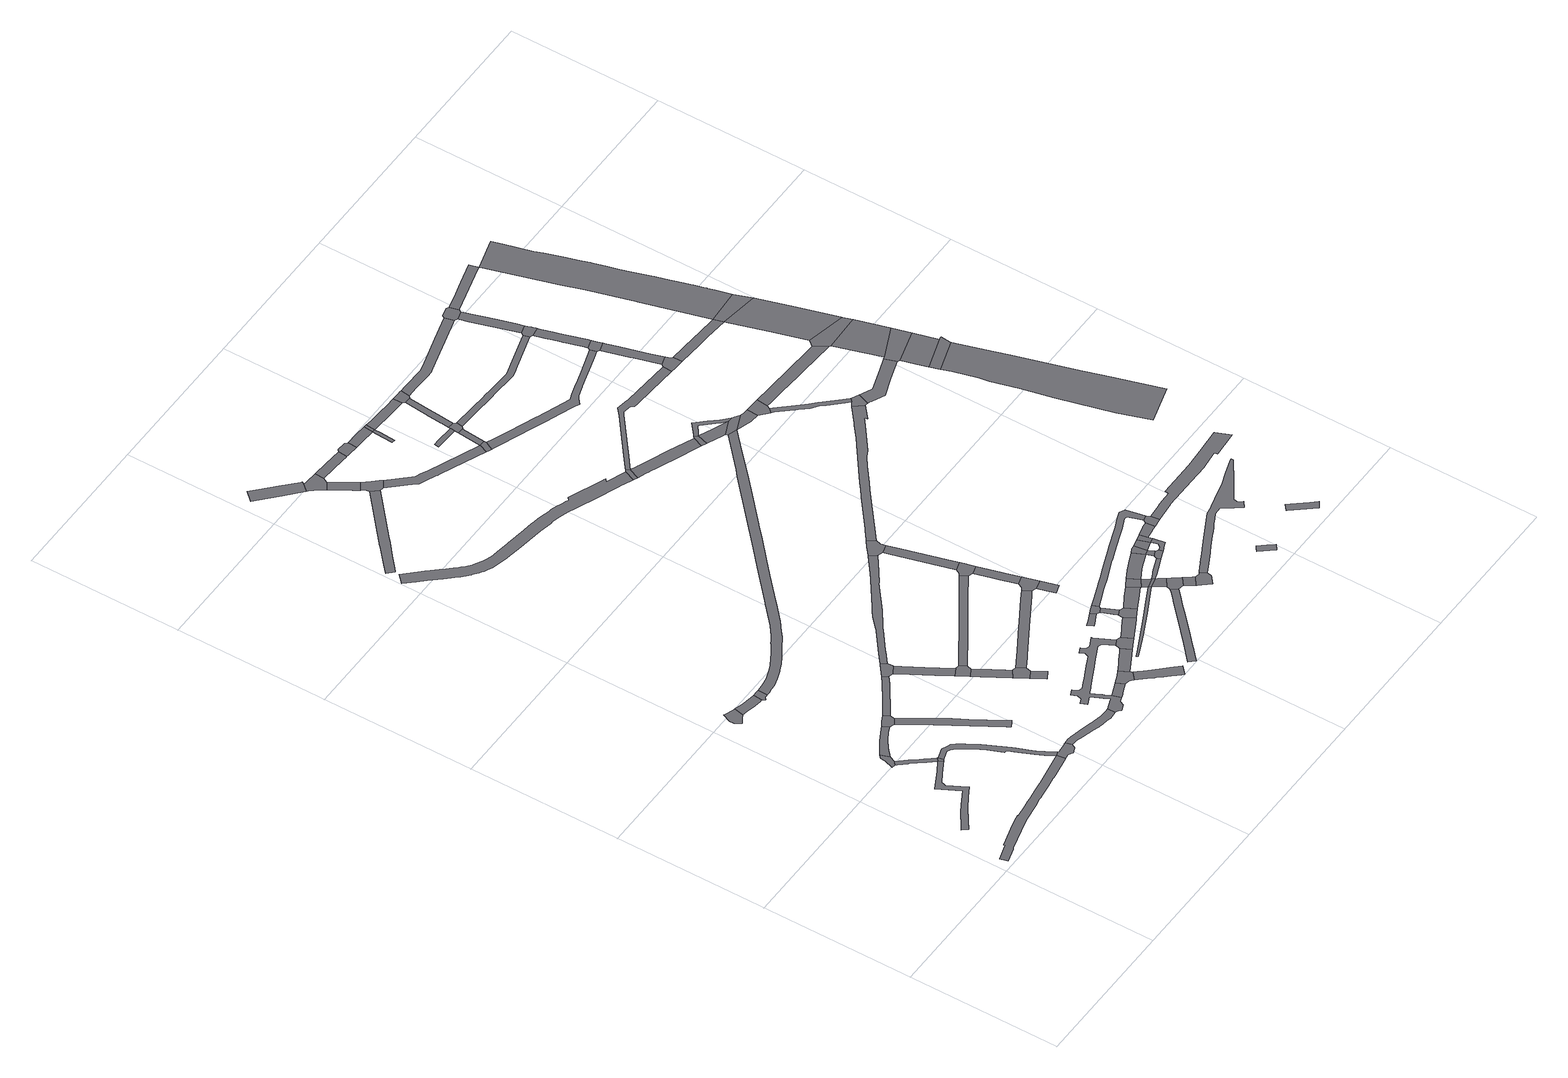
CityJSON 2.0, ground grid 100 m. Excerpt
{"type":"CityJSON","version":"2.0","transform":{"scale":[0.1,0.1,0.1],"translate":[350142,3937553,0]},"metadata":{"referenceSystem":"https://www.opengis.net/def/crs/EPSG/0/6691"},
"CityObjects":{
"road1":{"type":"Road","attributes":{"RoadStructureAttribute.sectionType":"1"},"geometry":[{"type":"MultiSurface","lod":"1","boundaries":[[[0,1,2,3,4,5,6,7,8,9,10,11,12,13,14,15,16,17,18,19,20,21,22,23,24,25,26]]]}]},
"road2":{"type":"Road","attributes":{"RoadStructureAttribute.sectionType":"1"},"geometry":[{"type":"MultiSurface","lod":"1","boundaries":[[[27,28,29,30,31,32,33,34,35,36,37,38,39,40,41,42,43,44,45,46,47,48,49,50,51,52,53,54,55,56,57,58,59,60,61]]]}]},
"road3":{"type":"Road","geometry":[{"type":"MultiSurface","lod":"1","boundaries":[[[62,63,64,65,66,67,68]]]}]},
"road4":{"type":"Road","attributes":{"RoadStructureAttribute.sectionType":"1"},"geometry":[{"type":"MultiSurface","lod":"1","boundaries":[[[69,70,71,72,73,74,75,76,66,65,77,78,79,80,81,26]]]}]},
"road5":{"type":"Road","geometry":[{"type":"MultiSurface","lod":"1","boundaries":[[[82,83,84,85,86,87,88,89,90]]]}]},
"road6":{"type":"Road","geometry":[{"type":"MultiSurface","lod":"1","boundaries":[[[69,26,25,91,92]]]}]},
"road7":{"type":"Road","attributes":{"RoadStructureAttribute.sectionType":"1"},"geometry":[{"type":"MultiSurface","lod":"1","boundaries":[[[67,93,94,95,96,97,98,99,100,101,68]]]}]},
"road8":{"type":"Road","attributes":{"RoadStructureAttribute.sectionType":"1"},"geometry":[{"type":"MultiSurface","lod":"1","boundaries":[[[102,103,85,84,104,105,106,107,108]]]}]},
"road9":{"type":"Road","attributes":{"RoadStructureAttribute.sectionType":"1"},"geometry":[{"type":"MultiSurface","lod":"1","boundaries":[[[109,110,111,112,113,114,115,116,117,118,119,120,121,92,91,122,123,124,125,126,127,128,129,130,131,132,133,134,135,136,43]]]}]},
"road10":{"type":"Road","geometry":[{"type":"MultiSurface","lod":"1","boundaries":[[[107,137,138,139,140,141,142,143,108]]]}]},
"road11":{"type":"Road","geometry":[{"type":"MultiSurface","lod":"1","boundaries":[[[144,145,146,98,97,147,148]]]}]},
"road12":{"type":"Road","geometry":[{"type":"MultiSurface","lod":"1","boundaries":[[[149,150,151,152,153,154,155,109,43,42,156,157,158,159,160]]]}]},
"road13":{"type":"Road","attributes":{"RoadStructureAttribute.sectionType":"1"},"geometry":[{"type":"MultiSurface","lod":"1","boundaries":[[[147,161,162,163,164,165,166,167,168,169,170,171,172,173,174,175,148]]]}]},
"road14":{"type":"Road","attributes":{"RoadStructureAttribute.sectionType":"1"},"geometry":[{"type":"MultiSurface","lod":"1","boundaries":[[[176,177,178,179,145,144,180,181,182,183,184]]]}]},
"road15":{"type":"Road","attributes":{"RoadStructureAttribute.sectionType":"1"},"geometry":[{"type":"MultiSurface","lod":"1","boundaries":[[[150,185,186,187,188,189,190,191,192,193,194,195,196,197,198,199,200,201,202,203,204,205,151]]]}]},
"road16":{"type":"Road","geometry":[{"type":"MultiSurface","lod":"1","boundaries":[[[183,206,207,208,209,210,211,184]]]}]},
"road17":{"type":"Road","attributes":{"RoadStructureAttribute.sectionType":"1"},"geometry":[{"type":"MultiSurface","lod":"1","boundaries":[[[206,212,213,214,215,216,217,218,207]]]}]},
"road18":{"type":"Road","geometry":[{"type":"MultiSurface","lod":"1","boundaries":[[[219,215,214,220,221,222]]]}]},
"road19":{"type":"Road","attributes":{"RoadStructureAttribute.sectionType":"1"},"geometry":[{"type":"MultiSurface","lod":"1","boundaries":[[[223,224,225,221,220,226,227,228]]]}]},
"road20":{"type":"Road","geometry":[{"type":"MultiSurface","lod":"1","boundaries":[[[227,229,230,231,232,228]]]}]},
"road21":{"type":"Road","attributes":{"RoadStructureAttribute.sectionType":"1"},"geometry":[{"type":"MultiSurface","lod":"1","boundaries":[[[233,234,230,229]]]}]},
"road22":{"type":"Road","attributes":{"RoadStructureAttribute.sectionType":"1"},"geometry":[{"type":"MultiSurface","lod":"1","boundaries":[[[235,236,237,238,239,240,241,242,243,244,245,246]]]}]},
"road23":{"type":"Road","geometry":[{"type":"MultiSurface","lod":"1","boundaries":[[[247,248,249,250,251,252,253,254,255]]]}]},
"road24":{"type":"Road","geometry":[{"type":"MultiSurface","lod":"1","boundaries":[[[256,257,258,259,251,250,260,261,262,263,264,265,266,267,268,269,270,271,272,273,274,275,276,277,278,279,280,281,282,283,284,285,286,287,288,289,290,291,292,293,294,295,296,297,298,299,300,301,302,303,304,305,306,307,308,309,310,311,312,196,195,313,314,315,316,317]]]}]},
"road25":{"type":"Road","geometry":[{"type":"MultiSurface","lod":"1","boundaries":[[[318,319,255,254,320,321,322,323,324,325,326]]]}]},
"road26":{"type":"Road","attributes":{"RoadStructureAttribute.sectionType":"1"},"geometry":[{"type":"MultiSurface","lod":"1","boundaries":[[[327,328,329,330,331,332,333,334,335,336,337]]]}]},
"road27":{"type":"Road","attributes":{"RoadStructureAttribute.sectionType":"1"},"geometry":[{"type":"MultiSurface","lod":"1","boundaries":[[[338,339,340,341,342,343,344,345,324,323,346,347,348,349,350,351,352,353,354,355,356]]]}]},
"road28":{"type":"Road","attributes":{"RoadStructureAttribute.sectionType":"1"},"geometry":[{"type":"MultiSurface","lod":"1","boundaries":[[[357,358,359,360,361,362,363,364,365,366,209,208,367,368,369,370,371,372,373,374,375,376,377,378]]]}]},
"road29":{"type":"Road","attributes":{"RoadStructureAttribute.sectionType":"1"},"geometry":[{"type":"MultiSurface","lod":"1","boundaries":[[[379,380,381,382,383,384,385,386,318,326]]]}]},
"road30":{"type":"Road","attributes":{"RoadStructureAttribute.sectionType":"1"},"geometry":[{"type":"MultiSurface","lod":"1","boundaries":[[[387,388,389,390,391,392,393,394,395,396,397,398,399,400,401,402,403,404,405,406,407,408,409,410,411,412,413,414,415,416,417,418,419,420,421,422,423,424,425,426,427,428,429,430,431,432,433,434,435,436,437,438,439,440,441,442,443,444,445,446,447,448,449,450,451,452,453,454,455,456,457,458,459,460,461,462,463,464,465,466,467,468,469,470,471,472,473]]]}]},
"road31":{"type":"Road","geometry":[{"type":"MultiSurface","lod":"1","boundaries":[[[474,475,476,477,327,337,478,479,480,481,482]]]}]},
"road32":{"type":"Road","attributes":{"RoadStructureAttribute.sectionType":"1"},"geometry":[{"type":"MultiSurface","lod":"1","boundaries":[[[483,484,485,486,487,488,489,490,491,492,493,494,495,496,497,498,499,500,501,502,503,219,222]]]}]},
"road33":{"type":"Road","attributes":{"RoadStructureAttribute.sectionType":"1"},"geometry":[{"type":"MultiSurface","lod":"1","boundaries":[[[504,505,506,507,508,509,510,474,482]]]}]},
"road34":{"type":"Road","attributes":{"RoadStructureAttribute.sectionType":"1"},"geometry":[{"type":"MultiSurface","lod":"1","boundaries":[[[511,512,513,514,515,516,232,231,517,518,519,520,521,522,523]]]}]},
"road35":{"type":"Road","geometry":[{"type":"MultiSurface","lod":"1","boundaries":[[[524,525,526,527,240,239,528,529,530,531,532,508,507]]]}]},
"road36":{"type":"Road","geometry":[{"type":"MultiSurface","lod":"1","boundaries":[[[380,533,534,280,279,535,381]]]}]},
"road37":{"type":"Road","attributes":{"RoadStructureAttribute.sectionType":"1"},"geometry":[{"type":"MultiSurface","lod":"1","boundaries":[[[536,537,538,539,540,541,542,543,544,545,546,547,548,549,550,551,552,553,554,555,556,557,558,559,560,561,562,142,141,563,564,565,566,567,568,569,570,571,572,573,574,575,576,577,578,579,580,581,582,583,584,585,586,587,588,589,590,591,592,593]]]}]},
"road38":{"type":"Road","attributes":{"RoadStructureAttribute.sectionType":"1"},"geometry":[{"type":"MultiSurface","lod":"1","boundaries":[[[475,594,595,596,597,598,599,476]]]}]},
"road39":{"type":"Road","attributes":{"RoadStructureAttribute.sectionType":"1"},"geometry":[{"type":"MultiSurface","lod":"1","boundaries":[[[600,601,602,603,604,605]]]}]},
"road40":{"type":"Road","attributes":{"RoadStructureAttribute.sectionType":"1"},"geometry":[{"type":"MultiSurface","lod":"1","boundaries":[[[606,607,608,609,534,533,610,611]]]}]},
"road41":{"type":"Road","attributes":{"RoadStructureAttribute.sectionType":"1"},"geometry":[{"type":"MultiSurface","lod":"1","boundaries":[[[612,613,614,615,616,617,618,619,620,621,622]]]}]},
"road42":{"type":"Road","geometry":[{"type":"MultiSurface","lod":"1","boundaries":[[[623,605,604,624,625,626,627,628]]]}]},
"road43":{"type":"Road","geometry":[{"type":"MultiSurface","lod":"1","boundaries":[[[629,630,631,632,633,634,635,636,597,596]]]}]},
"road44":{"type":"Road","attributes":{"RoadStructureAttribute.sectionType":"1"},"geometry":[{"type":"MultiSurface","lod":"1","boundaries":[[[637,638,639,640,641,642,643,644,645,646,647,648,649,650,651,652,653,529,528]]]}]},
"road45":{"type":"Road","attributes":{"RoadStructureAttribute.sectionType":"1"},"geometry":[{"type":"MultiSurface","lod":"1","boundaries":[[[654,655,625,624,656,657,658,659]]]}]},
"road46":{"type":"Road","attributes":{"RoadStructureAttribute.sectionType":"1"},"geometry":[{"type":"MultiSurface","lod":"1","boundaries":[[[660,661,662,663,664,665,666,667,668,669,670,671,672,673,674,675,676,677,678,679,680,681,682]]]}]},
"road47":{"type":"Road","geometry":[{"type":"MultiSurface","lod":"1","boundaries":[[[658,606,611,683,684,685,659]]]}]},
"road48":{"type":"Road","geometry":[{"type":"MultiSurface","lod":"1","boundaries":[[[522,686,687,688,689,690,523]]]}]},
"road49":{"type":"Road","geometry":[{"type":"MultiSurface","lod":"1","boundaries":[[[691,494,493,692,693,694,695,696,697]]]}]},
"road50":{"type":"Road","attributes":{"RoadStructureAttribute.sectionType":"1"},"geometry":[{"type":"MultiSurface","lod":"1","boundaries":[[[686,698,699,700,701,687]]]}]},
"road51":{"type":"Road","attributes":{"RoadStructureAttribute.sectionType":"1"},"geometry":[{"type":"MultiSurface","lod":"1","boundaries":[[[702,703,689,688,704,705,693,692]]]}]},
"road52":{"type":"Road","geometry":[{"type":"MultiSurface","lod":"1","boundaries":[[[706,707,378,377,708,709,710,711,712]]]}]},
"road53":{"type":"Road","attributes":{"RoadStructureAttribute.sectionType":"1"},"geometry":[{"type":"MultiSurface","lod":"1","boundaries":[[[713,714,634,633,715,716]]]}]},
"road54":{"type":"Road","attributes":{"RoadStructureAttribute.sectionType":"1"},"geometry":[{"type":"MultiSurface","lod":"1","boundaries":[[[696,717,718,709,708,719,720,697]]]}]},
"road55":{"type":"Road","attributes":{"RoadStructureAttribute.sectionType":"1"},"geometry":[{"type":"MultiSurface","lod":"1","boundaries":[[[683,721,722,723,724,725,726,684]]]}]},
"road56":{"type":"Road","attributes":{"RoadStructureAttribute.sectionType":"1"},"geometry":[{"type":"MultiSurface","lod":"1","boundaries":[[[727,728,729,730,731,716]]]}]},
"road57":{"type":"Road","geometry":[{"type":"MultiSurface","lod":"1","boundaries":[[[731,732,713,716]]]}]},
"road58":{"type":"Road","geometry":[{"type":"MultiSurface","lod":"1","boundaries":[[[733,734,647,646,735,736]]]}]},
"road59":{"type":"Road","attributes":{"RoadStructureAttribute.sectionType":"1"},"geometry":[{"type":"MultiSurface","lod":"1","boundaries":[[[737,738,739,740,741,742]]]}]},
"road60":{"type":"Road","geometry":[{"type":"MultiSurface","lod":"1","boundaries":[[[743,744,745,746,723,722]]]}]},
"road61":{"type":"Road","geometry":[{"type":"MultiSurface","lod":"1","boundaries":[[[747,424,423,748,749]]]}]},
"road62":{"type":"Road","attributes":{"RoadStructureAttribute.sectionType":"1"},"geometry":[{"type":"MultiSurface","lod":"1","boundaries":[[[750,751,744,743,612]]]}]},
"road63":{"type":"Road","attributes":{"RoadStructureAttribute.sectionType":"1"},"geometry":[{"type":"MultiSurface","lod":"1","boundaries":[[[734,752,753,754,647]]]}]},
"road64":{"type":"Road","geometry":[{"type":"MultiSurface","lod":"1","boundaries":[[[622,755,750,612]]]}]},
"road65":{"type":"Road","attributes":{"RoadStructureAttribute.sectionType":"1"},"geometry":[{"type":"MultiSurface","lod":"1","boundaries":[[[756,757,758,759,760,761,755,622]]]}]},
"road66":{"type":"Road","attributes":{"RoadStructureAttribute.sectionType":"1"},"geometry":[{"type":"MultiSurface","lod":"1","boundaries":[[[762,763,764,765,766,767,768,769,770,771,772,732,731]]]}]},
"road67":{"type":"Road","geometry":[{"type":"MultiSurface","lod":"1","boundaries":[[[758,670,669,773,774,775,776,759]]]}]},
"road68":{"type":"Road","geometry":[{"type":"MultiSurface","lod":"1","boundaries":[[[754,753,777,778,779,780,737,742]]]}]},
"road69":{"type":"Road","attributes":{"RoadStructureAttribute.sectionType":"1"},"geometry":[{"type":"MultiSurface","lod":"1","boundaries":[[[781,782,783,784,774,773,785]]]}]},
"road70":{"type":"Road","geometry":[{"type":"MultiSurface","lod":"1","boundaries":[[[786,787,788,789,781,785,790,791,792,793,794,795]]]}]},
"road71":{"type":"Road","attributes":{"RoadStructureAttribute.sectionType":"1"},"geometry":[{"type":"MultiSurface","lod":"1","boundaries":[[[796,797,798,799,800,801,802,803,804,805,806,780,779]]]}]},
"road72":{"type":"Road","attributes":{"RoadStructureAttribute.sectionType":"1"},"geometry":[{"type":"MultiSurface","lod":"1","boundaries":[[[807,808,809,810,750,755,811,812,813,814,815]]]}]},
"road73":{"type":"Road","attributes":{"RoadStructureAttribute.sectionType":"1"},"geometry":[{"type":"MultiSurface","lod":"1","boundaries":[[[816,817,818,819,820,821,822,823,824,825,826,827,745,744,828,829,830,819,831,832]]]}]},
"road74":{"type":"Road","attributes":{"RoadStructureAttribute.sectionType":"1"},"geometry":[{"type":"MultiSurface","lod":"1","boundaries":[[[833,834,835,836,837,838,839,840,841,842,843,844,845,846,847,848,628,627,849,850,851,852,853,854,855,856,857,858,859,860,861]]]}]},
"road75":{"type":"Road","attributes":{"RoadStructureAttribute.sectionType":"1"},"geometry":[{"type":"MultiSurface","lod":"1","boundaries":[[[748,862,863,864,865,866,867,868,869,870,871,872,873,874,875,876,877,749]]]}]},
"road76":{"type":"Road","geometry":[{"type":"MultiSurface","lod":"1","boundaries":[[[878,879,880,881,882,766,765,800,799,883,884]]]}]},
"road77":{"type":"Road","geometry":[{"type":"MultiSurface","lod":"1","boundaries":[[[885,886,820,819,818,887,888]]]}]},
"road78":{"type":"Road","geometry":[{"type":"MultiSurface","lod":"1","boundaries":[[[889,890,891,816,832,807,815]]]}]},
"road79":{"type":"Road","attributes":{"RoadStructureAttribute.sectionType":"1"},"geometry":[{"type":"MultiSurface","lod":"1","boundaries":[[[887,892,893,894,895,896,897,890,889,898,899,900,893,901,902,903,888]]]}]},
"road80":{"type":"Road","geometry":[{"type":"MultiSurface","lod":"1","boundaries":[[[904,901,893,900,905,906]]]}]},
"road81":{"type":"Road","geometry":[{"type":"MultiSurface","lod":"1","boundaries":[[[869,868,907,908,909]]]}]},
"road82":{"type":"Road","attributes":{"RoadStructureAttribute.sectionType":"1"},"geometry":[{"type":"MultiSurface","lod":"1","boundaries":[[[711,910,911,912,913,914,915,916,917,918,919,920,921,922,923,924,925,926,927,928,929,930,931,932,933,934,935,936,937,712]]]}]},
"road83":{"type":"Road","attributes":{"RoadStructureAttribute.sectionType":"1"},"geometry":[{"type":"MultiSurface","lod":"1","boundaries":[[[938,939,940,941,942,943,944,945,946,947,948,949,950,951,952,953,954,955,956,957,958,959,960,961,962,963,964,965,966,967,968,969,970,971,972,973,974,733,736]]]}]},
"road84":{"type":"Road","attributes":{"RoadStructureAttribute.sectionType":"1"},"geometry":[{"type":"MultiSurface","lod":"1","boundaries":[[[975,976,977,978,979,980,981,982,904,906]]]}]},
"road85":{"type":"Road","attributes":{"RoadStructureAttribute.sectionType":"1"},"geometry":[{"type":"MultiSurface","lod":"1","boundaries":[[[983,984,985,986,987,988,989,990,991,992,993,994,995,996,997,998,999,1000,1001,1002,1003,1004,1005,1006,1007,747,749]]]}]},
"road86":{"type":"Road","attributes":{"RoadStructureAttribute.sectionType":"1"},"geometry":[{"type":"MultiSurface","lod":"1","boundaries":[[[907,1008,1009,1010,1011,1012,1013,908]]]}]},
"road87":{"type":"Road","attributes":{"RoadStructureAttribute.sectionType":"1"},"geometry":[{"type":"MultiSurface","lod":"1","boundaries":[[[1014,1015,1016,1017,1018,1019,1020]]]}]},
"road88":{"type":"Road","attributes":{"RoadStructureAttribute.sectionType":"1"},"geometry":[{"type":"MultiSurface","lod":"1","boundaries":[[[1021,1022,1023,1024,1025,1026,1027,1028,1029,1030,1031,778,777,1032,1033,1034,1035,1036,1037,1038,1039,1040]]]}]},
"road89":{"type":"Road","geometry":[{"type":"MultiSurface","lod":"1","boundaries":[[[979,978,1041,1042,1043,833,861]]]}]},
"road90":{"type":"Road","attributes":{"RoadStructureAttribute.sectionType":"1"},"geometry":[{"type":"MultiSurface","lod":"1","boundaries":[[[908,1044,1045,1046,1047,1048,1049,1011,1050,1051,1052,1053,1054,1055,909]]]}]},
"road91":{"type":"Road","geometry":[{"type":"MultiSurface","lod":"1","boundaries":[[[592,1056,1057,1058,1050,1011,1010,593]]]}]},
"road92":{"type":"Road","attributes":{"RoadStructureAttribute.sectionType":"1"},"geometry":[{"type":"MultiSurface","lod":"1","boundaries":[[[883,1059,1060,1061,1062,1063,1064,1065,1066,1067,1068,1069,1070,1071,1072,1073,1074,1075,1076,1077,1078,1079,1080,884]]]}]},
"road93":{"type":"Road","attributes":{"RoadStructureAttribute.sectionType":"1"},"geometry":[{"type":"MultiSurface","lod":"1","boundaries":[[[592,1081,1082,1083,1084,1085,1056]]]}]},
"road94":{"type":"Road","attributes":{"RoadStructureAttribute.sectionType":"1"},"geometry":[{"type":"MultiSurface","lod":"1","boundaries":[[[1086,1087,1088,1089,1090,1091,1092,1093,1094,1095,1096,1097,1098,1099,1100,1101,1102,1103,1104,1105,1106,1107,1108,1109,1110,1111,1112,1113,1114,1115,1116,1117,1118,1119,1120,1121,1122,1123,1124,786,795]]]}]},
"road95":{"type":"Road","geometry":[{"type":"MultiSurface","lod":"1","boundaries":[[[1125,1126,1127,1128,1083,1082]]]}]},
"road96":{"type":"Road","attributes":{"RoadStructureAttribute.sectionType":"1"},"geometry":[{"type":"MultiSurface","lod":"1","boundaries":[[[1129,1130,1131,1132,1133,1134,1126,1125,1135,1136,1137,1138,1139,1140,1141,1142,1143,1144]]]}]},
"road97":{"type":"Road","attributes":{"RoadStructureAttribute.sectionType":"1"},"geometry":[{"type":"MultiSurface","lod":"1","boundaries":[[[1145,1146,1147,1148,1149,1150,1151,1152]]]}]},
"road98":{"type":"Road","geometry":[{"type":"MultiSurface","lod":"1","boundaries":[[[1153,1154,1155,1156,997,996,1157,1158]]]}]},
"road99":{"type":"Road","attributes":{"RoadStructureAttribute.sectionType":"1"},"geometry":[{"type":"MultiSurface","lod":"1","boundaries":[[[1159,1160,1161,1162,1163,1164,1165,1166,1167,1168,1042,1041,1169,1170,1171,1172,1173,1174,1175,1176,1177,1178,1179,1180]]]}]},
"road100":{"type":"Road","geometry":[{"type":"MultiSurface","lod":"1","boundaries":[[[1181,961,960,1182,1183,1184,1185]]]}]},
"road101":{"type":"Road","attributes":{"RoadStructureAttribute.sectionType":"1"},"geometry":[{"type":"MultiSurface","lod":"1","boundaries":[[[1186,1187,1188,1156,1155,1189,1190,1191,1192,1193,1183,1182]]]}]},
"road102":{"type":"Road","geometry":[{"type":"MultiSurface","lod":"1","boundaries":[[[1194,1195,1196,1197,1198,1199,1200,1201,1021,1040]]]}]},
"road103":{"type":"Road","attributes":{"RoadStructureAttribute.sectionType":"1"},"geometry":[{"type":"MultiSurface","lod":"1","boundaries":[[[1202,1203,1204,1205,1206,1207,1208,1195,1194,1209,1210,1211,1212,1213,1214,1215,1181,1185]]]}]},
"road104":{"type":"Road","geometry":[{"type":"MultiSurface","lod":"1","boundaries":[[[1143,924,923,1216,1217,1218,1219,1220,1221,1144]]]}]},
"road105":{"type":"Road","geometry":[{"type":"MultiSurface","lod":"1","boundaries":[[[1222,1223,1224,1073,1072,1225,1226,1227]]]}]},
"road106":{"type":"Road","attributes":{"RoadStructureAttribute.sectionType":"1"},"geometry":[{"type":"MultiSurface","lod":"1","boundaries":[[[1200,1228,1229,1226,1225,1230,1201]]]}]},
"road107":{"type":"Road","attributes":{"RoadStructureAttribute.sectionType":"1"},"geometry":[{"type":"MultiSurface","lod":"1","boundaries":[[[1231,1232,1233,1234,1128,1127,1235,1236,1237,1238,1239,1240]]]}]},
"road108":{"type":"Road","attributes":{"RoadStructureAttribute.sectionType":"1"},"geometry":[{"type":"MultiSurface","lod":"1","boundaries":[[[1241,1242,1243,1244,1245,1246,1247,1248,1249,1220,1219]]]}]},
"road109":{"type":"Road","attributes":{"RoadStructureAttribute.sectionType":"1"},"geometry":[{"type":"MultiSurface","lod":"1","boundaries":[[[1250,1251,1252,1253,1254,1255,1256,1153,1158]]]}]},
"road110":{"type":"Road","attributes":{"RoadStructureAttribute.sectionType":"1"},"geometry":[{"type":"MultiSurface","lod":"1","boundaries":[[[1257,1258,1259,1260,1261,1222,1227,1262,1263,1264,1265]]]}]},
"road111":{"type":"Road","attributes":{"function":"2","RoadStructureAttribute.sectionType":"1"},"geometry":[{"type":"MultiSurface","lod":"1","boundaries":[[[1266,1267,1268,1269,1270,1271]]]}]},
"road112":{"type":"Road","geometry":[{"type":"MultiSurface","lod":"1","boundaries":[[[1266,1271,1272,1273,1231,1240]]]}]},
"road113":{"type":"Road","attributes":{"function":"2","RoadStructureAttribute.sectionType":"1"},"geometry":[{"type":"MultiSurface","lod":"1","boundaries":[[[1274,1275,1276,1277,1278,1279,1280,1281,1282,1283,1284,1285,1286,1287,1288,1289,1290,1291,1292]]]}]},
"road114":{"type":"Road","attributes":{"function":"2","RoadStructureAttribute.sectionType":"1"},"geometry":[{"type":"MultiSurface","lod":"1","boundaries":[[[1293,1294,1295,1296,1297]]]}]},
"road115":{"type":"Road","geometry":[{"type":"MultiSurface","lod":"1","boundaries":[[[1296,1270,1269,1247,1246,1297]]]}]},
"road116":{"type":"Road","geometry":[{"type":"MultiSurface","lod":"1","boundaries":[[[1282,1281,1298,1299,1295,1294]]]}]},
"road117":{"type":"Road","attributes":{"function":"2","RoadStructureAttribute.sectionType":"1"},"geometry":[{"type":"MultiSurface","lod":"1","boundaries":[[[1253,1300,1273,1272,1301,1302,1303]]]}]},
"road118":{"type":"Road","geometry":[{"type":"MultiSurface","lod":"1","boundaries":[[[1254,1253,1303,1304]]]}]},
"road119":{"type":"Road","attributes":{"function":"2","RoadStructureAttribute.sectionType":"1"},"geometry":[{"type":"MultiSurface","lod":"1","boundaries":[[[1305,1306,1307,1308,1309,1254,1304,1310,1311,1312,1313,1314,1315,1316,1317,1318,1319,1320,1321,1322,1323,1324,1325,1326,1327,1328,1329,1330,1331,1332,1333,1265]]]}]}
},
"vertices":[
[447,764,0],[324,699,0],[329,689,0],[342,665,0],[398,559,0],[301,504,0],[251,476,0],[154,409,0],[136,397,0],[161,361,0],[172,369,0],[208,394,0],[234,413,0],[290,454,0],[317,470,0],[352,491,0],[373,503,0],[405,522,0],[443,544,0],[419,590,0],[380,666,0],[385,683,0],[389,694,0],[447,728,0],[507,762,0],[535,777,0],[513,804,0],
[79,37,0],[170,65,0],[181,69,0],[315,105,0],[402,126,0],[528,145,0],[556,149,0],[580,153,0],[596,155,0],[615,157,0],[695,167,0],[760,179,0],[767,180,0],[768,180,0],[795,184,0],[935,207,0],[926,261,0],[693,223,0],[688,222,0],[650,217,0],[622,213,0],[567,205,0],[530,200,0],[509,197,0],[490,194,0],[407,183,0],[406,188,0],[372,183,0],[318,169,0],[295,163,0],[168,127,0],[171,119,0],[170,119,0],[144,111,0],[64,86,0],
[357,1089,0],[352,1055,0],[333,995,0],[354,992,0],[377,1011,0],[396,1051,0],[377,1110,0],
[535,821,0],[495,870,0],[488,880,0],[472,900,0],[441,937,0],[438,941,0],[432,948,0],[379,1010,0],[363,982,0],[406,935,0],[410,931,0],[469,860,0],[474,853,0],
[155,1902,0],[182,1922,0],[209,1936,0],[226,2001,0],[216,2003,0],[160,2022,0],[151,2026,0],[126,1971,0],[126,1941,0],
[545,785,0],[538,817,0],
[406,1061,0],[449,1101,0],[497,1133,0],[552,1166,0],[591,1183,0],[569,1224,0],[550,1214,0],[464,1166,0],[445,1155,0],
[330,1974,0],[279,1986,0],[249,1931,0],[294,1920,0],[353,1910,0],[368,1909,0],[375,1969,0],
[950,275,0],[913,336,0],[889,380,0],[886,385,0],[845,490,0],[837,510,0],[775,643,0],[762,673,0],[716,750,0],[688,793,0],[666,814,0],[642,825,0],[609,840,0],[606,804,0],[629,793,0],[656,767,0],[679,730,0],[728,653,0],[730,648,0],[743,618,0],[783,523,0],[784,523,0],[798,524,0],[810,498,0],[817,481,0],[862,371,0],[889,320,0],[925,263,0],
[382,1892,0],[400,1906,0],[405,1905,0],[408,1905,0],[419,1905,0],[419,1968,0],[402,1969,0],
[666,1229,0],[645,1266,0],[599,1241,0],[620,1172,0],[662,1199,0],
[1032,208,0],[1046,234,0],[1035,275,0],[1025,274,0],[1019,273,0],[978,268,0],[956,265,0],[944,208,0],[962,211,0],[983,201,0],[984,201,0],[995,194,0],
[744,981,0],[959,625,0],[973,602,0],[1002,620,0],[1015,628,0],[942,750,0],[887,840,0],[864,879,0],[863,881,0],[847,907,0],[842,923,0],[776,1024,0],[760,1049,0],[742,1076,0],[737,1083,0],
[857,1409,0],[839,1395,0],[766,1346,0],[665,1278,0],[691,1243,0],[867,1362,0],[875,1368,0],[922,1406,0],[897,1439,0],
[1058,234,0],[1069,233,0],[1087,232,0],[1129,219,0],[1209,196,0],[1248,184,0],[1252,183,0],[1281,177,0],[1314,170,0],[1340,165,0],[1394,168,0],[1391,220,0],[1371,218,0],[1349,219,0],[1326,219,0],[1272,233,0],[1248,239,0],[1185,255,0],[1105,272,0],[1096,274,0],[1066,278,0],
[952,1399,0],[1004,1429,0],[1002,1470,0],[978,1501,0],[942,1473,0],[925,1460,0],
[966,1374,0],[1075,1188,0],[1132,1092,0],[1184,1122,0],[1137,1201,0],[1127,1218,0],[1028,1389,0],
[1210,1118,0],[1177,1016,0],[1228,1047,0],[1237,1076,0],
[1328,878,0],[1288,946,0],[1259,994,0],[1208,964,0],[1300,809,0],[1350,842,0],
[1349,725,0],[1401,755,0],[1407,785,0],[1376,836,0],
[1401,637,0],[1453,668,0],
[90,4233,0],[163,4297,0],[243,4366,0],[281,4399,0],[557,4639,0],[518,4686,0],[192,4401,0],[184,4394,0],[80,4302,0],[39,4266,0],[27,4254,0],[69,4215,0],
[1570,289,0],[1544,277,0],[1503,260,0],[1494,257,0],[1513,203,0],[1521,206,0],[1560,222,0],[1611,243,0],[1588,296,0],
[1479,192,0],[1486,194,0],[1488,194,0],[1505,200,0],[1493,259,0],[1489,269,0],[1487,273,0],[1475,297,0],[1470,308,0],[1468,313,0],[1464,322,0],[1440,373,0],[1444,375,0],[1479,393,0],[1488,397,0],[1490,398,0],[1572,438,0],[1627,465,0],[1658,481,0],[1773,537,0],[1800,527,0],[1809,509,0],[1820,488,0],[1835,456,0],[1875,476,0],[1859,508,0],[1814,600,0],[1812,606,0],[1750,576,0],[1725,585,0],[1710,615,0],[1673,597,0],[1688,566,0],[1677,539,0],[1661,532,0],[1609,507,0],[1566,486,0],[1517,463,0],[1491,450,0],[1489,449,0],[1448,430,0],[1423,439,0],[1405,475,0],[1369,457,0],[1377,439,0],[1386,420,0],[1376,391,0],[1341,374,0],[1360,334,0],[1413,359,0],[1439,306,0],[1449,284,0],[1468,247,0],[1466,247,0],[1458,244,0],[1430,234,0],[1419,230,0],[1397,168,0],[1404,165,0],[1423,154,0],[1427,145,0],[1468,164,0],
[1674,335,0],[1640,318,0],[1646,239,0],[1650,236,0],[1655,230,0],[1666,218,0],[1712,259,0],[1709,266,0],[1704,274,0],
[359,5032,0],[370,5050,0],[365,5053,0],[271,5141,0],[172,5234,0],[136,5269,0],[82,5211,0],[118,5177,0],[217,5084,0],[318,4989,0],[320,4987,0],
[1910,46,0],[1860,100,0],[1846,115,0],[1791,175,0],[1756,212,0],[1732,238,0],[1718,253,0],[1716,256,0],[1682,200,0],[1734,142,0],[1745,129,0],[1751,123,0],[1779,92,0],[1823,43,0],[1826,40,0],[1831,35,0],[1840,25,0],[1849,15,0],[1861,1,0],
[1544,1940,0],[1508,1914,0],[1506,1912,0],[1328,1786,0],[1303,1769,0],[1265,1741,0],[1205,1683,0],[1190,1668,0],[1182,1662,0],[1044,1554,0],[1075,1527,0],[1087,1537,0],[1177,1607,0],[1214,1636,0],[1214,1637,0],[1248,1660,0],[1336,1723,0],[1505,1855,0],[1508,1856,0],[1580,1907,0],[1687,1981,0],[1653,2025,0],
[1825,339,0],[1863,360,0],[1829,423,0],[1803,408,0],[1752,379,0],[1739,371,0],[1727,363,0],[1688,342,0],
[67,4073,0],[110,4026,0],[173,3956,0],[204,3921,0],[230,3893,0],[241,3881,0],[263,3858,0],[287,3837,0],[291,3835,0],[312,3819,0],[325,3810,0],[343,3798,0],[350,3794,0],[376,3781,0],[382,3777,0],[405,3767,0],[424,3761,0],[493,3742,0],[554,3734,0],[606,3726,0],[794,3698,0],[877,3680,0],[893,3682,0],[911,3677,0],[947,3667,0],[979,3656,0],[1010,3645,0],[1039,3634,0],[1091,3612,0],[1163,3583,0],[1335,3512,0],[1344,3509,0],[1359,3502,0],[1384,3492,0],[1392,3489,0],[1393,3488,0],[1420,3477,0],[1449,3546,0],[1323,3596,0],[1342,3612,0],[1332,3616,0],[1322,3621,0],[1113,3707,0],[1101,3712,0],[1083,3697,0],[1065,3705,0],[1062,3706,0],[1038,3714,0],[1009,3725,0],[984,3734,0],[967,3740,0],[955,3742,0],[943,3745,0],[921,3750,0],[891,3758,0],[862,3763,0],[843,3766,0],[833,3768,0],[814,3772,0],[749,3782,0],[612,3801,0],[609,3801,0],[544,3811,0],[493,3817,0],[483,3819,0],[463,3824,0],[435,3834,0],[411,3845,0],[407,3847,0],[383,3860,0],[376,3864,0],[355,3876,0],[337,3893,0],[327,3901,0],[313,3915,0],[305,3922,0],[298,3930,0],[276,3954,0],[263,3968,0],[262,3969,0],[232,4002,0],[222,4013,0],[187,4051,0],[167,4074,0],[139,4104,0],[64,4185,0],[10,4134,0],
[444,4929,0],[460,4962,0],[464,5022,0],[389,5028,0],[340,4970,0],[351,4958,0],[360,4947,0],[379,4918,0],[393,4896,0],
[1300,1117,0],[1310,1124,0],[1362,1156,0],[1379,1167,0],[1426,1197,0],[1498,1244,0],[1500,1245,0],[1560,1284,0],[1578,1296,0],[1680,1362,0],[1835,1462,0],[1808,1504,0],[1673,1417,0],[1551,1338,0],[1514,1314,0],[1501,1305,0],[1499,1304,0],[1399,1238,0],[1350,1208,0],[1283,1166,0],[1264,1153,0],
[404,4880,0],[459,4796,0],[473,4772,0],[496,4736,0],[547,4770,0],[516,4819,0],[501,4843,0],
[1843,1107,0],[1691,1019,0],[1655,998,0],[1496,906,0],[1494,905,0],[1452,881,0],[1476,825,0],[1493,835,0],[1495,836,0],[1687,948,0],[1900,1072,0],[1934,1092,0],[1904,1143,0],
[498,4734,0],[499,4733,0],[513,4718,0],[515,4715,0],[586,4636,0],[635,4669,0],[622,4683,0],[591,4718,0],[549,4767,0],
[1940,401,0],[1905,466,0],[1838,452,0],
[1989,3194,0],[1809,3030,0],[1770,2995,0],[1518,2766,0],[1516,2764,0],[1437,2692,0],[1425,2682,0],[1346,2610,0],[1232,2506,0],[1036,2329,0],[1021,2315,0],[1017,2311,0],[889,2193,0],[822,2144,0],[814,2137,0],[791,2124,0],[772,2112,0],[767,2108,0],[741,2091,0],[709,2070,0],[623,2019,0],[595,2006,0],[589,2004,0],[521,1981,0],[463,1971,0],[433,1969,0],[424,1968,0],[440,1905,0],[469,1910,0],[500,1913,0],[556,1927,0],[613,1948,0],[619,1951,0],[665,1972,0],[712,1998,0],[749,2022,0],[780,2042,0],[843,2083,0],[848,2086,0],[885,2115,0],[907,2132,0],[920,2142,0],[945,2163,0],[1053,2261,0],[1064,2271,0],[1218,2411,0],[1315,2499,0],[1444,2616,0],[1457,2628,0],[1515,2682,0],[1517,2684,0],[1747,2893,0],[1758,2903,0],[1799,2941,0],[1983,3115,0],[1986,3117,0],[2072,3199,0],[2014,3217,0],
[642,4948,0],[671,4946,0],[678,4945,0],[683,5005,0],[682,5005,0],[566,5014,0],
[1912,693,0],[1878,680,0],[1897,642,0],[1913,650,0],[1983,684,0],[1968,718,0],
[2045,544,0],[1977,506,0],[1958,495,0],[1928,478,0],[2070,470,0],[2081,476,0],
[2323,554,0],[2192,487,0],[2081,430,0],[1860,326,0],[1828,311,0],[1833,300,0],[1878,320,0],[1991,370,0],[2169,454,0],[2172,456,0],[2336,539,0],
[1989,728,0],[2004,676,0],[2035,691,0],[2034,691,0],[2041,703,0],[2025,742,0],
[694,4944,0],[714,4942,0],[718,4941,0],[754,4938,0],[767,4937,0],[773,4998,0],[759,5012,0],[698,5019,0],
[713,4494,0],[725,4481,0],[769,4462,0],[821,4439,0],[835,4433,0],[838,4432,0],[838,4431,0],[855,4424,0],[1078,4328,0],[1144,4299,0],[1167,4357,0],[942,4453,0],[836,4498,0],[798,4515,0],[762,4530,0],[758,4532,0],[746,4545,0],
[2077,603,0],[2070,617,0],[2014,652,0],[2036,599,0],[2046,575,0],[2082,593,0],
[2024,39,0],[2067,79,0],[2071,83,0],[2135,142,0],[2140,147,0],[2208,211,0],[2277,277,0],[2317,315,0],[2347,343,0],[2408,399,0],[2379,438,0],[2363,422,0],[2331,391,0],[2301,363,0],[2277,340,0],[2218,285,0],[2136,209,0],[2108,184,0],[2063,141,0],[2010,92,0],[2005,88,0],[1952,39,0],[1986,3,0],
[2147,511,0],[2110,581,0],[2085,587,0],
[1965,1081,0],[2023,1097,0],[1994,1201,0],[1937,1185,0],[1925,1154,0],
[1823,1514,0],[1863,1451,0],[1921,1467,0],[1911,1502,0],[1903,1534,0],[1896,1559,0],[1838,1543,0],
[1982,1022,0],[1997,968,0],[2047,982,0],[2055,984,0],
[1895,1337,0],[1908,1290,0],[1966,1305,0],[1963,1316,0],
[1707,2071,0],[1678,2045,0],[1721,1972,0],[1778,1988,0],[1769,2020,0],[1780,2053,0],[1745,2100,0],
[927,4989,0],[852,4994,0],[826,4934,0],[923,4928,0],
[1874,1637,0],[1803,1897,0],[1733,1925,0],[1811,1641,0],
[2241,561,0],[2295,590,0],[2255,663,0],[2184,625,0],[2117,585,0],[2114,583,0],
[918,4857,0],[914,4789,0],[935,4788,0],[940,4891,0],[942,4927,0],
[946,4988,0],
[1206,4340,0],[1207,4353,0],[1159,4293,0],[1180,4284,0],
[1187,4570,0],[1070,4577,0],[1032,4579,0],[1030,4549,0],[1127,4544,0],[1184,4540,0],
[2300,584,0],[2350,622,0],[2311,694,0],[2262,667,0],
[1460,3555,0],[1448,3465,0],[1476,3534,0],
[2388,572,0],[2386,575,0],
[1220,4489,0],[1222,4512,0],[1182,4512,0],
[2401,555,0],
[2341,533,0],[2384,472,0],[2387,468,0],[2438,505,0],[2413,539,0],[2411,542,0],
[963,4926,0],[1086,4918,0],[1088,4918,0],[1204,4912,0],[1202,4973,0],[1143,4974,0],[1076,4979,0],[1058,4980,0],[1036,4981,0],[1000,4984,0],[968,4986,0],
[2443,394,0],[2493,432,0],[2476,455,0],[2457,479,0],
[1238,4525,0],[1242,4565,0],[1229,4580,0],[1189,4584,0],
[2539,372,0],[2532,382,0],[2529,385,0],[2505,416,0],[2485,334,0],
[2579,372,0],[2568,366,0],[2562,365,0],[2560,366,0],[2489,328,0],[2490,327,0],[2506,308,0],[2548,259,0],[2597,301,0],[2601,331,0],
[1239,4692,0],[1242,4727,0],[1249,4802,0],[1258,4898,0],[1218,4898,0],[1207,4781,0],[1206,4772,0],[1202,4726,0],[1199,4693,0],[1194,4644,0],[1194,4640,0],
[2540,637,0],[2490,616,0],[2437,595,0],[2425,590,0],[2418,562,0],[2423,564,0],[2434,568,0],[2515,601,0],[2548,615,0],
[2582,677,0],[2577,687,0],[2563,713,0],[2531,706,0],[2497,783,0],[2467,770,0],[2439,757,0],[2401,741,0],[2382,732,0],[2371,726,0],[2336,708,0],[2313,695,0],[2421,661,0],[2439,668,0],[2514,699,0],[2544,674,0],[2549,660,0],
[2786,873,0],[2779,904,0],[2759,997,0],[2726,1016,0],[2678,998,0],[2614,969,0],[2592,961,0],[2474,917,0],[2407,891,0],[2356,872,0],[2279,841,0],[2233,822,0],[2223,818,0],[2188,805,0],[2158,793,0],[2073,761,0],[2088,723,0],[2172,756,0],[2248,785,0],[2321,815,0],[2371,835,0],[2397,844,0],[2489,880,0],[2594,919,0],[2629,932,0],[2697,963,0],[2721,958,0],[2751,870,0],[2752,866,0],
[1500,3444,0],[1524,3434,0],[1526,3433,0],[1566,3417,0],[1639,3387,0],[1674,3372,0],[1856,3297,0],[1885,3366,0],[1718,3435,0],[1667,3456,0],[1662,3458,0],[1529,3513,0],[1527,3514,0],[1525,3514,0],[1522,3516,0],[1480,3533,0],
[1273,4971,0],[1253,4972,0],[1236,4972,0],[1216,4972,0],[1208,4972,0],[1274,4911,0],[1282,4971,0],
[2542,799,0],[2523,795,0],[2562,716,0],[2550,801,0],
[2609,639,0],[2600,663,0],[2584,672,0],
[2603,728,0],[2628,735,0],[2630,729,0],[2639,693,0],[2629,677,0],[2623,667,0],[2651,657,0],[2671,664,0],[2658,740,0],[2599,813,0],[2567,804,0],[2557,802,0],
[2640,823,0],[2655,758,0],[2653,769,0],
[1891,3283,0],[1912,3355,0],[1895,3375,0],
[1877,2132,0],[1971,2207,0],[2094,2305,0],[2097,2307,0],[2137,2337,0],[2244,2418,0],[2300,2460,0],[2301,2461,0],[2346,2482,0],[2505,2604,0],[2551,2642,0],[2557,2620,0],[2603,2661,0],[2638,2690,0],[2590,2752,0],[2486,2668,0],[2473,2657,0],[2394,2593,0],[2352,2561,0],[2351,2561,0],[2272,2501,0],[2111,2382,0],[2067,2349,0],[2026,2317,0],[2020,2312,0],[1825,2159,0],[1806,2145,0],[1789,2132,0],
[1195,4279,0],[1232,4263,0],[1343,4221,0],[1374,4209,0],[1416,4192,0],[1417,4192,0],[1533,4146,0],[1535,4145,0],[1626,4109,0],[1640,4104,0],[1701,4080,0],[1721,4072,0],[1751,4060,0],[1783,4085,0],[1783,4086,0],[1804,4101,0],[1872,4122,0],[1874,4122,0],[1877,4123,0],[1980,4155,0],[1987,4157,0],[2104,4192,0],[2152,4206,0],[2141,4245,0],[1969,4193,0],[1875,4165,0],[1869,4163,0],[1792,4139,0],[1752,4125,0],[1712,4141,0],[1535,4209,0],[1533,4210,0],[1439,4246,0],[1407,4259,0],[1388,4266,0],[1376,4271,0],[1261,4317,0],
[2666,771,0],[2707,778,0],[2711,778,0],[2746,782,0],[2739,842,0],[2726,841,0],[2702,839,0],[2699,838,0],
[1498,3551,0],[1508,3558,0],[1526,3572,0],[1528,3574,0],[1564,3602,0],[1663,3679,0],[1818,3803,0],[1839,3817,0],[1898,3806,0],[1910,3787,0],[1930,3784,0],[1934,3784,0],[2070,3775,0],[2257,3762,0],[2261,3822,0],[2021,3839,0],[1937,3845,0],[1925,3847,0],[1847,3863,0],[1801,3823,0],[1662,3714,0],[1528,3609,0],[1526,3607,0],[1504,3589,0],[1477,3568,0],
[1896,3280,0],[1991,3241,0],[2008,3234,0],[2101,3276,0],[1994,3321,0],[1971,3330,0],
[2975,167,0],[2934,217,0],[2917,203,0],[2899,189,0],[2922,160,0],[2972,99,0],[3007,127,0],
[2030,4627,0],[2022,4625,0],[1799,4561,0],[1779,4555,0],[1722,4538,0],[1549,4548,0],[1539,4548,0],[1537,4549,0],[1508,4550,0],[1506,4550,0],[1391,4557,0],[1390,4517,0],[1501,4510,0],[1510,4510,0],[1537,4509,0],[1539,4509,0],[1730,4499,0],[1774,4512,0],[1805,4521,0],[2041,4589,0],
[2806,789,0],[2799,847,0],[2789,861,0],
[1934,3371,0],[1980,3405,0],[1988,3397,0],[2020,3361,0],[2065,3309,0],[2071,3302,0],[2137,3273,0],[2089,3322,0],[2042,3375,0],[1982,3442,0],[1980,3445,0],[1905,3383,0],
[2179,3245,0],[2152,3263,0],[2139,3272,0],
[1310,4910,0],[1347,4909,0],[1436,4906,0],[1469,4905,0],[1487,4905,0],[1496,4907,0],[1529,4916,0],[1535,4918,0],[1542,4920,0],[1544,4920,0],[1571,4928,0],[1739,4973,0],[1894,5015,0],[1914,5021,0],[1897,5079,0],[1852,5067,0],[1730,5034,0],[1545,4983,0],[1542,4983,0],[1539,4982,0],[1479,4966,0],[1322,4970,0],
[2176,3166,0],[2235,3161,0],[2239,3235,0],[2200,3237,0],[2197,3237,0],
[2668,366,0],[2670,367,0],[2744,406,0],[2758,414,0],[2782,426,0],[2789,430,0],[2812,442,0],[2861,468,0],[2866,470,0],[2874,475,0],[2918,497,0],[2949,514,0],[2958,519,0],[3015,549,0],[3067,552,0],[3117,485,0],[3151,439,0],[3187,466,0],[3167,494,0],[3171,523,0],[3189,536,0],[3292,605,0],[3429,697,0],[3428,711,0],[3417,709,0],[3313,674,0],[3228,645,0],[3174,631,0],[3052,600,0],[3030,597,0],[2996,591,0],[2824,501,0],[2744,459,0],[2742,459,0],[2737,456,0],[2669,420,0],[2649,410,0],[2649,409,0],[2618,393,0],
[2293,3109,0],[2318,3137,0],[2327,3155,0],[2335,3230,0],
[2591,2839,0],[2544,2891,0],[2511,2927,0],[2471,2965,0],[2437,3001,0],[2333,3119,0],[2309,3095,0],[2387,3006,0],[2400,2992,0],[2423,2964,0],[2447,2941,0],[2490,2907,0],[2516,2878,0],[2591,2798,0],[2618,2771,0],[2640,2790,0],
[3422,107,0],[3390,147,0],[3319,234,0],[3300,257,0],[3261,226,0],[3266,220,0],[3312,163,0],[3381,78,0],
[2355,3816,0],[2339,3828,0],[2331,3856,0],[2274,3838,0],[2293,3759,0],[2355,3755,0],
[3552,906,0],[3397,895,0],[3380,894,0],[3252,886,0],[3007,885,0],[3006,860,0],[2936,859,0],[2914,857,0],[2903,856,0],[2889,855,0],[2916,801,0],[2925,802,0],[2938,804,0],[3156,805,0],[3285,805,0],[3354,811,0],[3416,817,0],[3419,796,0],[3448,799,0],[3455,799,0],[3536,805,0],[3591,809,0],
[2151,4263,0],[2170,4197,0],[2228,4213,0],[2218,4247,0],[2209,4279,0],
[2220,4022,0],[2221,4019,0],[2226,4003,0],[2326,3870,0],[2308,3926,0],[2296,3965,0],[2253,4126,0],[2233,4195,0],
[2058,4580,0],[2118,4590,0],[2116,4599,0],[2114,4608,0],[2109,4624,0],[2105,4633,0],[2098,4661,0],[2039,4645,0],
[2205,4293,0],[2203,4301,0],[2171,4411,0],[2162,4442,0],[2151,4478,0],[2145,4500,0],[2124,4570,0],[2079,4509,0],[2093,4463,0],[2104,4425,0],[2109,4406,0],[2111,4400,0],[2129,4336,0],[2142,4294,0],
[2641,2691,0],[2648,2691,0],[2656,2690,0],[2659,2689,0],[2690,2765,0],[2668,2776,0],
[1982,5102,0],[1965,5112,0],[1907,5096,0],[1932,5010,0],[1990,5027,0],[1996,5042,0],
[2083,4716,0],[2052,4820,0],[1951,4944,0],
[2862,3199,0],[2596,3213,0],[2507,3219,0],[2452,3222,0],[2359,3153,0],[2445,3148,0],[2570,3140,0],[2595,3139,0],[2673,3135,0],[2914,3119,0],
[2680,2680,0],[2685,2678,0],[2766,2639,0],[2897,2685,0],[2977,2712,0],[3027,2729,0],[3001,2804,0],[2913,2773,0],[2769,2724,0],
[2514,3744,0],[2602,3738,0],[2648,3735,0],[2748,3727,0],[2731,3788,0],[2603,3797,0],[2546,3801,0],
[2324,5191,0],[2183,5153,0],[2148,5144,0],[2091,5129,0],[2067,5122,0],[2000,5044,0],[2165,5087,0],[2322,5128,0],[2341,5133,0],
[2924,3110,0],[2933,3081,0],[2978,2933,0],[3016,2809,0],[3228,2902,0],[3168,3121,0],
[3148,3182,0],[2891,3237,0],
[3604,1615,0],[3601,1624,0],[3544,1802,0],[3539,1816,0],[3506,1932,0],[3424,2216,0],[3394,2314,0],[3322,2553,0],[3113,2486,0],[3133,2422,0],[3176,2265,0],[3184,2200,0],[3233,2025,0],[3272,1849,0],[3280,1817,0],[3345,1568,0],[3373,1460,0],[3445,1252,0],[3688,1322,0],
[3072,2621,0],[3091,2553,0],[3305,2624,0],[3262,2780,0],[3045,2720,0],
[3323,2562,0],[3326,2623,0],
[2824,3468,0],[3145,3192,0],[3069,3448,0],[2997,3687,0],
[2957,3804,0],
[2347,5111,0],[2480,4668,0],[2523,4525,0],[2607,4235,0],[2610,4225,0],[2944,3850,0],[2937,3875,0],[2928,3907,0],[2917,3951,0],[2915,3956,0],[2913,3965,0],[2894,4032,0],[2889,4050,0],[2878,4087,0],[2862,4141,0],[2846,4195,0],[2827,4257,0],[2818,4287,0],[2791,4372,0],[2766,4453,0],[2745,4536,0],[2722,4613,0],[2720,4621,0],[2700,4684,0],[2676,4760,0],[2638,4888,0],[2616,4943,0],[2568,5123,0],[2550,5189,0]
]}
